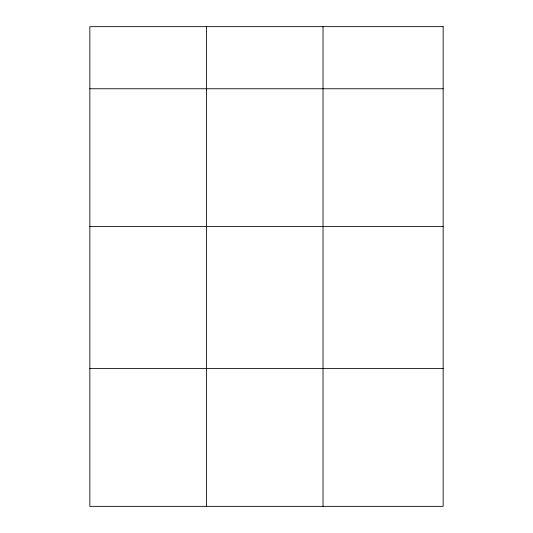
<?xml version="1.0" encoding="UTF-8"?>
<svg xmlns="http://www.w3.org/2000/svg" width="533" height="533" viewBox="0 0 533 533"><rect width="100%" height="100%" fill="white"/><g stroke="black" fill="none" stroke-linecap="round" stroke-linejoin="round"><path stroke-width="0.8" d="M89.844 88.758L443.156 88.758M89.844 226.565L443.156 226.565M89.844 368.543L443.156 368.543M323.031 26.65L323.031 506.35M206.438 26.65L206.438 506.35M443.156 26.65L89.844 26.65L89.844 506.35L443.156 506.35L443.156 26.65"/></g></svg>
